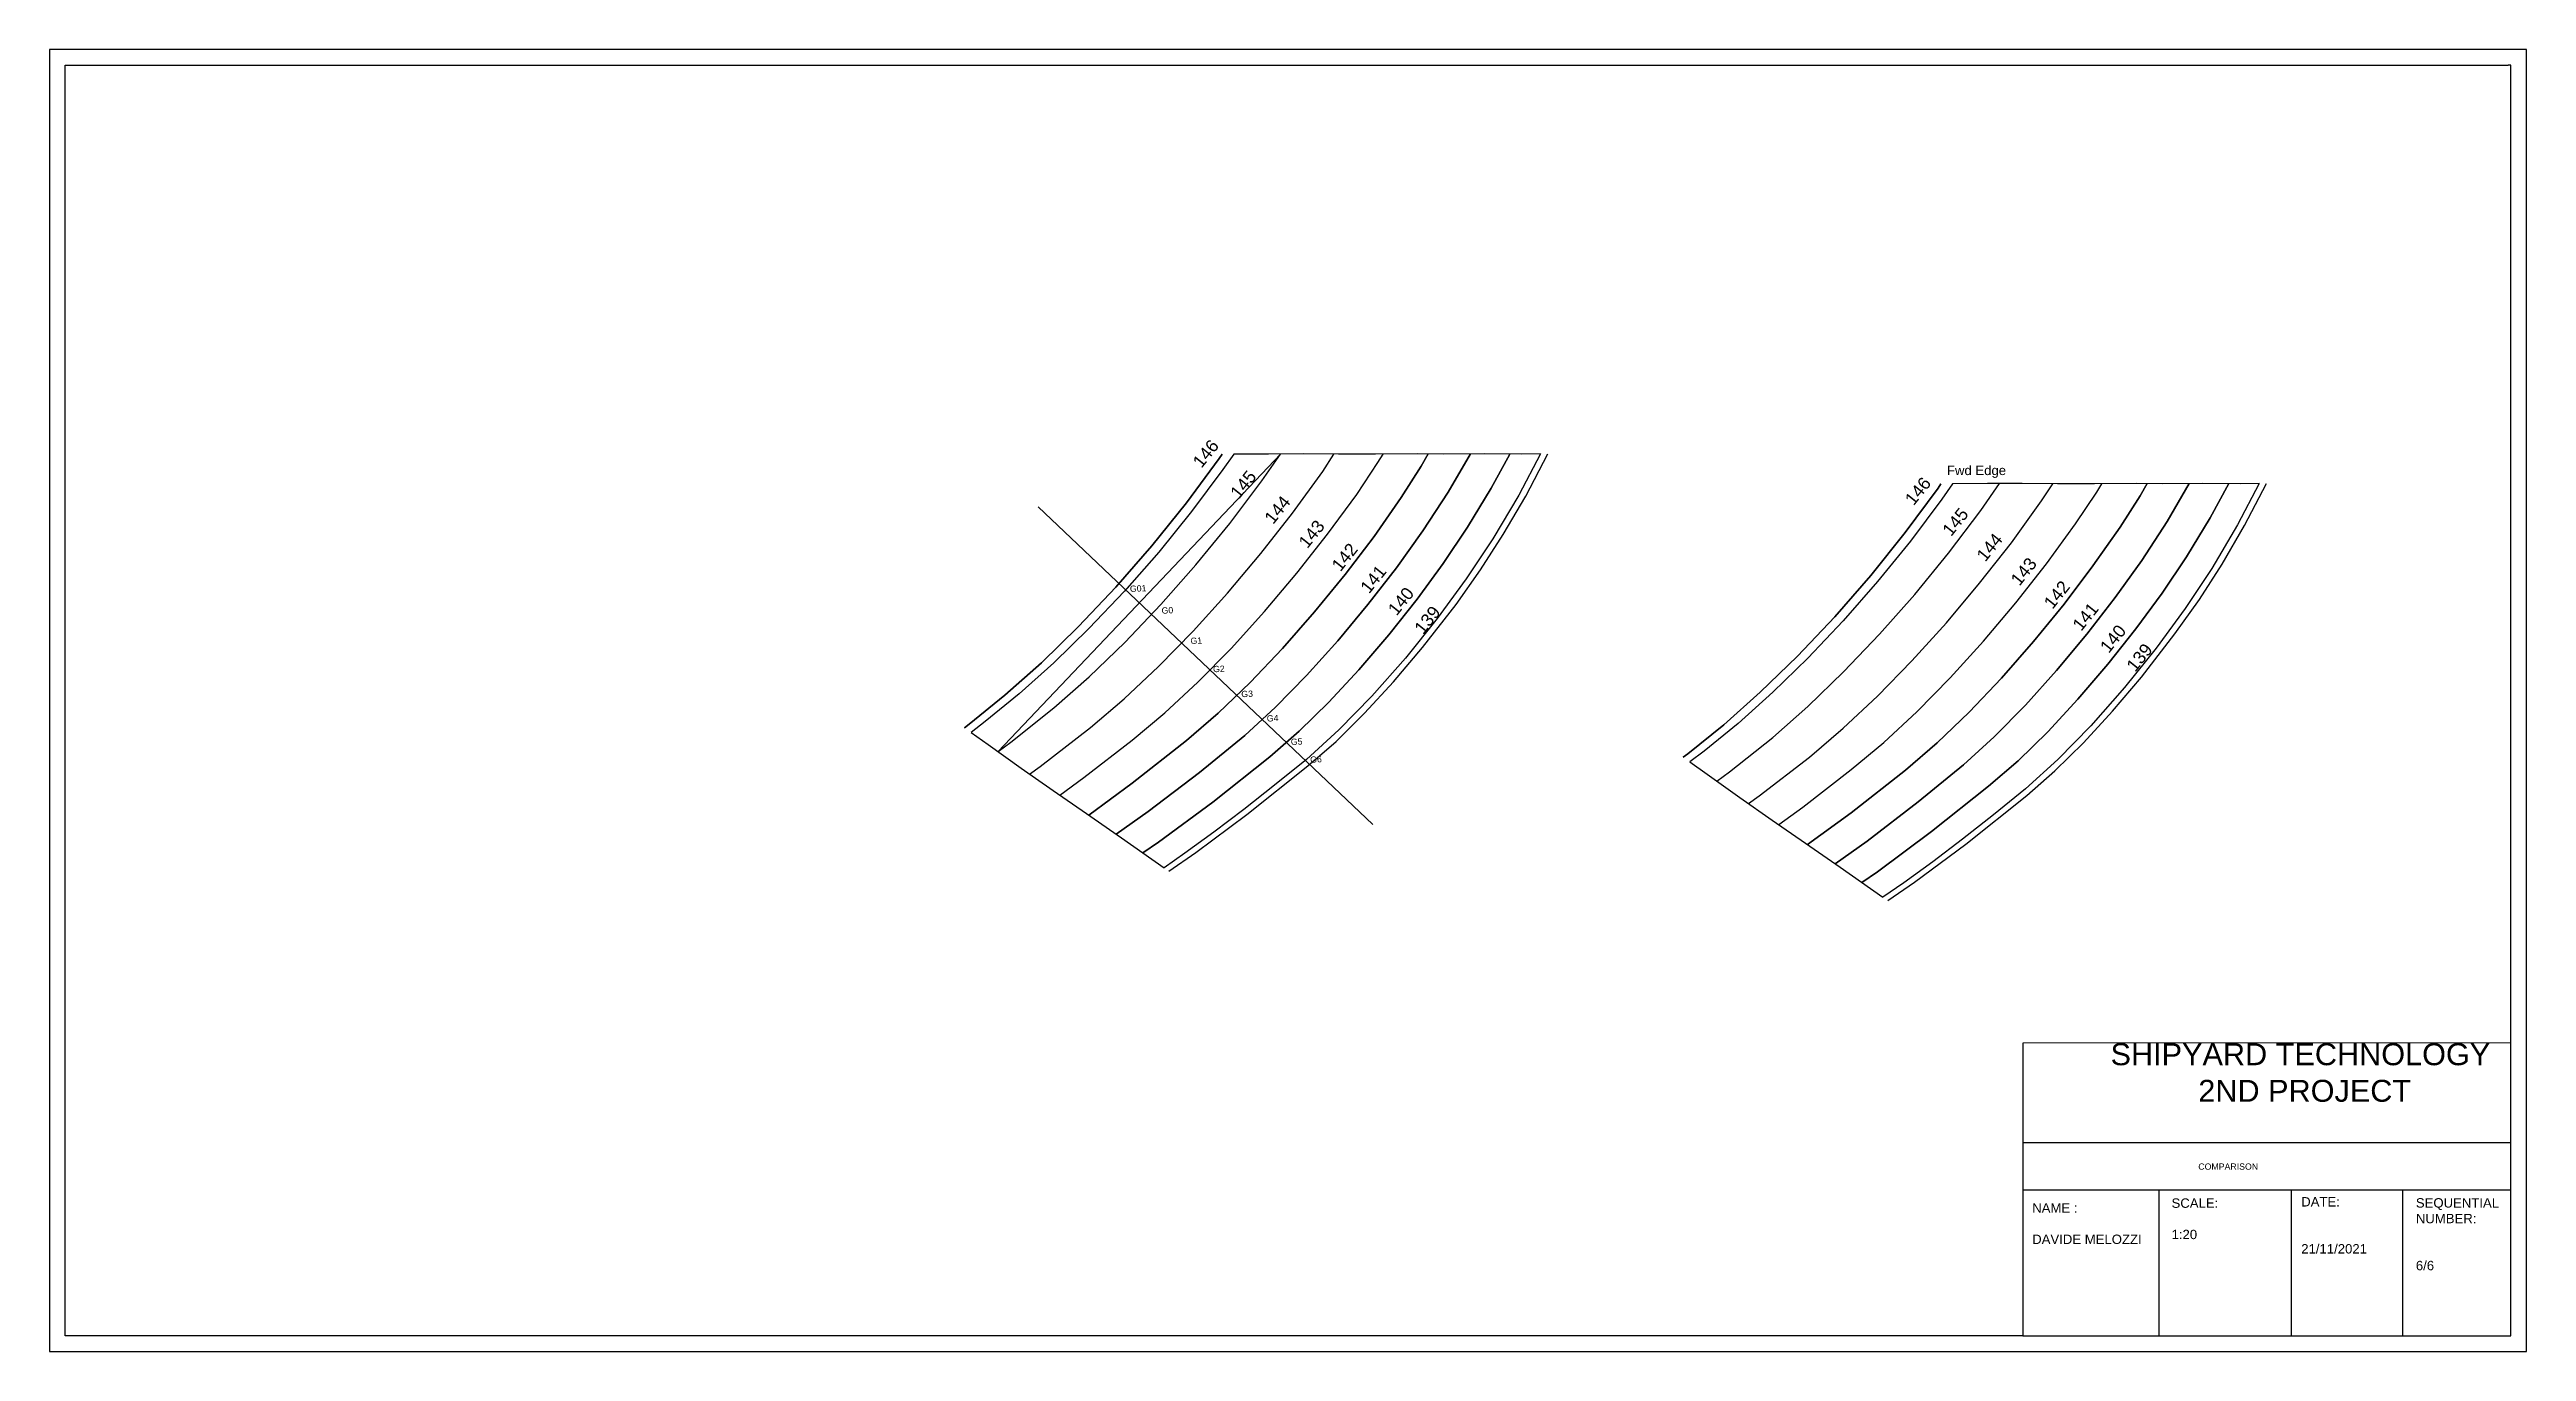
# Model space of a CAD drawing. Header units: inches. Extents: x 0 to 27527, y 0 to 4156.
# Drawn here: x 0 to 7904, y 0 to 4156 of the extents above.
import ezdxf

# ---------------------------------------------------------------- set-up
doc = ezdxf.new("R2010")
doc.units = ezdxf.units.IN
doc.header["$MEASUREMENT"] = 0
for name, color, linetype in [('AUX', 5, 'Continuous'), ('Frames[139-146]', 7, 'Continuous'), ('Leg_Aux', 7, 'Continuous'), ('Leg_Geodesica', 7, 'Continuous'), ('Plate', 1, 'Continuous')]:
    doc.layers.add(name, color=color, linetype=linetype)
doc.styles.get("Standard").update_dxf_attribs({"font": 'Arial.ttf'})

msp = doc.modelspace()

# ---------------------------------------------------------------- linework, layer by layer
for p, q in [((50.1, 4155.8), (0.1, 4155.8)), ((0.1, 4155.8), (0.1, 50.1)), ((7904.2, 4155.8), (50.1, 4155.8)), ((7904.2, 4105.8), (7904.2, 4155.8)), ((50.1, 50.1), (50.1, 4105.8)), ((50.1, 4105.8), (7846.1, 4105.8)), ((7854.2, 4105.8), (7846.1, 4105.8)), ((7854.2, 50.1), (7854.2, 4105.8)), ((7904.2, 50.1), (7904.2, 4105.8)), ((7854.2, 985.1), (6297, 983.8)), ((6297, 983.8), (6297, 50.1)), ((7854.2, 50.1), (7854.2, 985.1)), ((6297, 666.9), (7854.2, 666.9)), ((6297, 515.6), (7854.2, 515.6)), ((6731.2, 515.6), (6731.2, 50.1)), ((7153.6, 515.6), (7153.6, 50.1)), ((7508.9, 515.6), (7508.9, 50.1)), ((0.1, 50.1), (0.1, 0.1)), ((0.1, 0.1), (7904.2, 0.1)), ((6297, 50.1), (50.1, 50.1)), ((6297, 50.1), (7854.2, 50.1)), ((7904.2, 0.1), (7904.2, 50.1))]:
    msp.add_line(p, q)
at = {"layer": 'AUX'}
for p, q in [((3026.8, 1915), (3928.4, 2864.7)), ((3155, 2696.1), (4222.6, 1682.5)), ((3477.6, 2389.8), (3477.6, 2389.8))]:
    msp.add_line(p, q, dxfattribs=at)
at = {"layer": 'Frames[139-146]'}
for points in [[(3741.6, 2864.2), (3732.4, 2850.4), (3627.8, 2708.4), (3517.9, 2571.3), (3402.8, 2439.4), (3283.7, 2313.8), (3165.3, 2198.5), (3048.6, 2094.5), (2934.4, 2002.3), (2919.4, 1991.1), (2934.4, 2002.3), (3048.6, 2094.5), (3165.3, 2198.5), (3283.7, 2313.8), (3402.8, 2439.4), (3517.9, 2571.3), (3627.8, 2708.4), (3732.4, 2850.4)], [(4399.9, 2864.9), (4377.2, 2826), (4313.5, 2725.8), (4226.6, 2601.9), (4134.4, 2480.4), (4036.9, 2360.8), (3934.4, 2243.9), (3831.4, 2135.6), (3729.4, 2037.8), (3628.4, 1950.5), (3455, 1813.8), (3316.3, 1712.4), (3455, 1813.8), (3628.4, 1950.5), (3729.4, 2037.8), (3831.4, 2135.6), (3934.4, 2243.9), (4036.9, 2360.8), (4134.4, 2480.4), (4226.6, 2601.9), (4313.5, 2725.8), (4377.2, 2826)], [(4534.1, 2864.8), (4463.4, 2743.2), (4382.8, 2619.6), (4298, 2501.2), (4207.3, 2384), (4110.8, 2268.3), (4011, 2157.3), (3912, 2056.7), (3814, 1966.7), (3669.6, 1848.6), (3506.3, 1723.8), (3404.2, 1651.2), (3506.3, 1723.8), (3669.6, 1848.6), (3814, 1966.7), (3912, 2056.7), (4011, 2157.3), (4110.8, 2268.3), (4207.3, 2384), (4298, 2501.2), (4382.8, 2619.6), (4463.4, 2743.2)], [(4660, 2864.6), (4600.7, 2755.7), (4525.2, 2630.7), (4447.6, 2515.4), (4364, 2401.3), (4274.1, 2288), (4178.6, 2176.1), (4082.6, 2072.8), (3987.7, 1980.2), (3894, 1898.5), (3712, 1753.8), (3539.1, 1625.7), (3489.3, 1591.5), (3539.1, 1625.7), (3712, 1753.8), (3894, 1898.5), (3987.7, 1980.2), (4082.6, 2072.8), (4178.6, 2176.1), (4274.1, 2288), (4364, 2401.3), (4447.6, 2515.4), (4525.2, 2630.7), (4600.7, 2755.7)], [(6035.6, 2769.7), (6026.5, 2756), (5921.9, 2613.9), (5812, 2476.8), (5696.9, 2344.9), (5577.8, 2219.4), (5459.3, 2104.1), (5342.6, 2000.1), (5228.5, 1907.9), (5213.4, 1896.7), (5228.5, 1907.9), (5342.6, 2000.1), (5459.3, 2104.1), (5577.8, 2219.4), (5696.9, 2344.9), (5812, 2476.8), (5921.9, 2613.9), (6026.5, 2756)], [(6694, 2770.4), (6671.3, 2731.6), (6607.6, 2631.4), (6520.7, 2507.5), (6428.5, 2385.9), (6330.9, 2266.4), (6228.5, 2149.5), (6125.5, 2041.2), (6023.5, 1943.3), (5922.5, 1856.1), (5749.1, 1719.4), (5610.4, 1618), (5749.1, 1719.4), (5922.5, 1856.1), (6023.5, 1943.3), (6125.5, 2041.2), (6228.5, 2149.5), (6330.9, 2266.4), (6428.5, 2385.9), (6520.7, 2507.5), (6607.6, 2631.4), (6671.3, 2731.6)], [(6828.2, 2770.3), (6757.4, 2648.8), (6676.9, 2525.2), (6592.1, 2406.8), (6501.4, 2289.6), (6404.9, 2173.9), (6305.1, 2062.9), (6206.1, 1962.3), (6108.1, 1872.3), (5963.6, 1754.2), (5800.4, 1629.3), (5698.3, 1556.7), (5800.4, 1629.3), (5963.6, 1754.2), (6108.1, 1872.3), (6206.1, 1962.3), (6305.1, 2062.9), (6404.9, 2173.9), (6501.4, 2289.6), (6592.1, 2406.8), (6676.9, 2525.2), (6757.4, 2648.8)], [(6954.1, 2770.2), (6894.8, 2661.3), (6819.3, 2536.3), (6741.7, 2421), (6658, 2306.9), (6568.2, 2193.5), (6472.7, 2081.7), (6376.7, 1978.4), (6281.8, 1885.8), (6188, 1804), (6006.1, 1659.4), (5833.2, 1531.3), (5783.4, 1497.1), (5833.2, 1531.3), (6006.1, 1659.4), (6188, 1804), (6281.8, 1885.8), (6376.7, 1978.4), (6472.7, 2081.7), (6568.2, 2193.5), (6658, 2306.9), (6741.7, 2421), (6819.3, 2536.3), (6894.8, 2661.3)]]:
    msp.add_lwpolyline(points, close=True, dxfattribs=at)
for points in [[(3026.8, 1915), (3067.2, 1944.8), (3205.3, 2054.6), (3317.3, 2153.6), (3431, 2263.5), (3546, 2384), (3658.5, 2511.2), (3766.1, 2642.9), (3868.7, 2778.7), (3928.4, 2864.7)], [(3127.7, 1843.2), (3161.8, 1867.7), (3321.8, 1992), (3429.6, 2083.7), (3538.7, 2186), (3649, 2298.9), (3759.3, 2420.8), (3865.2, 2546.7), (3966.4, 2676.1), (4062.8, 2809.4), (4098.6, 2864.3)], [(3161.8, 1867.7), (3161.8, 1867.7), (3321.8, 1992), (3429.6, 2083.7), (3538.7, 2186), (3649, 2298.9), (3759.3, 2420.8), (3865.2, 2546.7), (3966.4, 2676.1), (4062.8, 2809.4), (4098.6, 2864.3)], [(3223.9, 1776.2), (3301.1, 1831.9), (3455.2, 1951.6), (3559.3, 2038.8), (3664.5, 2136.3), (3770.8, 2244.4), (3877.6, 2362.1), (3980.5, 2484.1), (4078.5, 2608.8), (4171.5, 2736), (4239.1, 2837.3), (4255.6, 2864.4)], [(3223.9, 1776.2), (3301.1, 1831.9), (3455.2, 1951.6), (3559.3, 2038.8), (3664.5, 2136.3), (3770.8, 2244.4), (3877.6, 2362.1), (3980.5, 2484.1), (4078.5, 2608.8), (4171.5, 2736), (4239.1, 2837.3), (4255.6, 2864.4)], [(3572, 1533.7), (3657.8, 1592.7), (3820.8, 1713.8), (4015.6, 1868.9), (4105.5, 1947.6), (4196.7, 2037.3), (4289.3, 2138), (4381.5, 2247.1), (4488.3, 2384.8), (4566.5, 2495.2), (4639.1, 2607.5), (4710.6, 2730.6), (4781.1, 2864.9)], [(3572, 1533.7), (3657.8, 1592.7), (3820.8, 1713.8), (4015.6, 1868.9), (4105.5, 1947.6), (4196.7, 2037.3), (4289.3, 2138), (4381.5, 2247.1), (4488.3, 2384.8), (4566.5, 2495.2), (4639.1, 2607.5), (4710.6, 2730.6), (4781.1, 2864.9)], [(5320.9, 1820.5), (5361.3, 1850.3), (5499.3, 1960.2), (5611.4, 2059.1), (5725.1, 2169), (5840.1, 2289.5), (5952.6, 2416.8), (6060.2, 2548.5), (6162.8, 2684.3), (6222.5, 2770.2)], [(5361.3, 1850.3), (5499.3, 1960.2), (5611.4, 2059.1), (5725.1, 2169), (5840.1, 2289.5), (5952.6, 2416.8), (6060.2, 2548.5), (6162.8, 2684.3), (6222.5, 2770.2)], [(5421.8, 1748.8), (5455.9, 1773.3), (5615.9, 1897.6), (5723.7, 1989.2), (5832.8, 2091.6), (5943.1, 2204.5), (6053.4, 2326.3), (6159.3, 2452.3), (6260.4, 2581.7), (6356.9, 2714.9), (6392.7, 2769.8)], [(5455.9, 1773.3), (5455.9, 1773.3), (5615.9, 1897.6), (5723.7, 1989.2), (5832.8, 2091.6), (5943.1, 2204.5), (6053.4, 2326.3), (6159.3, 2452.3), (6260.4, 2581.7), (6356.9, 2714.9), (6392.7, 2769.8)], [(5518, 1681.8), (5595.1, 1737.5), (5749.3, 1857.2), (5853.3, 1944.3), (5958.6, 2041.9), (6064.9, 2149.9), (6171.7, 2267.7), (6274.6, 2389.6), (6372.6, 2514.3), (6465.5, 2641.6), (6533.2, 2742.9), (6549.7, 2770)], [(5518, 1681.8), (5595.1, 1737.5), (5749.3, 1857.2), (5853.3, 1944.3), (5958.6, 2041.9), (6064.9, 2149.9), (6171.7, 2267.7), (6274.6, 2389.6), (6372.6, 2514.3), (6465.5, 2641.6), (6533.2, 2742.9), (6549.7, 2770)], [(5866.1, 1439.2), (5951.9, 1498.3), (6114.9, 1619.4), (6309.7, 1774.4), (6399.5, 1853.2), (6490.8, 1942.9), (6583.4, 2043.5), (6675.6, 2152.7), (6782.4, 2290.4), (6860.6, 2400.7), (6933.2, 2513), (7004.7, 2636.2), (7075.1, 2770.5)], [(5866.1, 1439.2), (5951.9, 1498.3), (6114.9, 1619.4), (6309.7, 1774.4), (6399.5, 1853.2), (6490.8, 1942.9), (6583.4, 2043.5), (6675.6, 2152.7), (6782.4, 2290.4), (6860.6, 2400.7), (6933.2, 2513), (7004.7, 2636.2), (7075.1, 2770.5)]]:
    msp.add_lwpolyline(points, dxfattribs=at)
at = {"layer": 'Plate'}
for points in [[(3778.9, 2864.2), (3744.5, 2814.9), (3644.4, 2681.2), (3539.6, 2551.8), (3430, 2427.1), (3317.1, 2308.1), (3204.9, 2198.5), (3094.2, 2099.2), (2985.8, 2010.5), (2940.6, 1976.1)], [(4757.6, 2864.8), (4688.5, 2733.4), (4606.2, 2593.8), (4521.2, 2466.3), (4428.2, 2339.7), (4326.9, 2213.6), (4220.2, 2092), (4114.7, 1983.9), (4011, 1890.1), (3909.4, 1807.4), (3810.8, 1729.9), (3715.3, 1657.5), (3623, 1590.4), (3556.6, 1544.3)], [(4757.7, 2864.9), (4697.3, 2864.5), (4577.8, 2865), (4449.4, 2864.4), (4365, 2865.3), (4231.7, 2864.2), (4113.4, 2864.2), (4000.9, 2864.8), (3889.7, 2864.6), (3778.9, 2864.2)], [(6073, 2769.8), (6038.6, 2720.5), (5938.5, 2586.7), (5833.6, 2457.4), (5724.1, 2332.6), (5611.2, 2213.6), (5499, 2104.1), (5388.3, 2004.8), (5279.9, 1916.1), (5234.7, 1881.7)], [(7051.7, 2770.4), (6982.6, 2638.9), (6900.3, 2499.4), (6815.3, 2371.9), (6722.3, 2245.3), (6621, 2119.2), (6514.3, 1997.6), (6408.8, 1889.5), (6305.1, 1795.6), (6203.5, 1712.9), (6104.9, 1635.4), (6009.4, 1563.1), (5917.1, 1496), (5850.7, 1449.8)], [(7051.7, 2770.4), (6991.4, 2770), (6871.9, 2770.5), (6743.5, 2769.9), (6659.1, 2770.8), (6525.8, 2769.8), (6407.5, 2769.8), (6295, 2770.4), (6183.8, 2770.2), (6073, 2769.8)], [(2940.6, 1976.1), (2995.7, 1937.2), (3100.2, 1862.4), (3203.3, 1790.4), (3309.1, 1717.4), (3420.3, 1640), (3556.6, 1544.3)], [(5234.7, 1881.7), (5289.8, 1842.8), (5394.3, 1768), (5497.4, 1696), (5603.2, 1622.9), (5714.4, 1545.6), (5850.7, 1449.8)]]:
    msp.add_lwpolyline(points, dxfattribs=at)

# ---------------------------------------------------------------- texts
at = {"attachment_point": 1}
for s, width, heights, insert, char_height in [('^ISHIPYARD TECHNOLOGY\\P^I^I2ND PROJECT ', 1557.199, [317], (6297, 983.8), 70), ('\\P\\P^I^I^I^I^I^I^ICOMPARISON', 1557.199, [0], (6297, 666.9), 20), ('SCALE:\\P\\P1:20', 350.084, [0], (6771.7, 488.6), 30), ('DATE:\\P\\P\\P21/11/2021', 299.124, [0], (7185.5, 492.8), 30), ('SEQUENTIAL\\PNUMBER:\\P\\P\\P6/6', 282.032, [0], (7551.3, 489.4), 30), ('NAME :\\P\\PDAVIDE MELOZZI', 362.861, [0], (6327, 473.2), 30)]:
    msp.add_mtext_dynamic_manual_height_columns(s, width=width, gutter_width=1, heights=heights, dxfattribs=dict(at, insert=insert, char_height=char_height))
at = {"layer": 'Frames[139-146]', "linetype": 'Continuous'}
for s, p in [('146', (3676, 2817.3, 44161.3)), ('145', (3795.7, 2718.9, 44161.3)), ('146', (5948.5, 2697.7, 44161.3)), ('144', (3904.7, 2638, 44161.3)), ('145', (6068.1, 2599.2, 44161.3)), ('143', (4013.8, 2560.6, 44161.3)), ('144', (6177.2, 2518.3, 44161.3)), ('142', (4119.3, 2486.8, 44161.3)), ('143', (6286.2, 2441, 44161.3)), ('141', (4210.8, 2416.4, 44161.3)), ('142', (6391.8, 2367.1, 44161.3)), ('140', (4298.8, 2346.1, 44161.3)), ('139', (4383.2, 2286.3, 44161.3)), ('141', (6483.3, 2296.8, 44161.3)), ('140', (6571.2, 2226.4, 44161.3)), ('139', (6655.6, 2166.6, 44161.3))]:
    msp.add_text(s, height=40, rotation=51.25929, dxfattribs=at).set_placement(p)
at = {"layer": 'Frames[139-146]', "insert": (6054.9, 2827.5), "char_height": 30, "attachment_point": 1}
msp.add_mtext_dynamic_manual_height_columns('Fwd Edge', width=197.316, gutter_width=12.5, heights=[40.3], dxfattribs=at)
at = {"layer": 'Leg_Aux', "linetype": 'Continuous', "char_height": 0.5, "attachment_point": 1, "rotation": 2.66095}
for s, insert in [("G'2", (3702.7, 2175)), ("G''2", (3709.1, 2171)), ("G'3", (3788.1, 2093.8)), ("G''3", (3795.2, 2090.2)), ("G'4", (3869.3, 2017.2)), ("G''4", (3874.5, 2014.2))]:
    msp.add_mtext_dynamic_manual_height_columns(s, width=375.323, gutter_width=500, heights=[85.9], dxfattribs=dict(at, insert=insert))
at = {"layer": 'Leg_Geodesica', "linetype": 'Continuous', "char_height": 20, "attachment_point": 1, "rotation": 2.66095}
for s, insert in [('G01', (3447.2, 2444.3)), ('G0', (3548.2, 2374.8)), ('G1', (3640.4, 2278.1)), ('G2', (3712.5, 2188)), ('G3', (3802.6, 2108.3)), ('G4', (3884, 2030.5)), ('G5', (3960.6, 1955.7)), ('G6', (4022.4, 1899))]:
    msp.add_mtext_dynamic_manual_height_columns(s, width=375.323, gutter_width=500, heights=[85.9], dxfattribs=dict(at, insert=insert))

doc.saveas('drawing.dxf')
